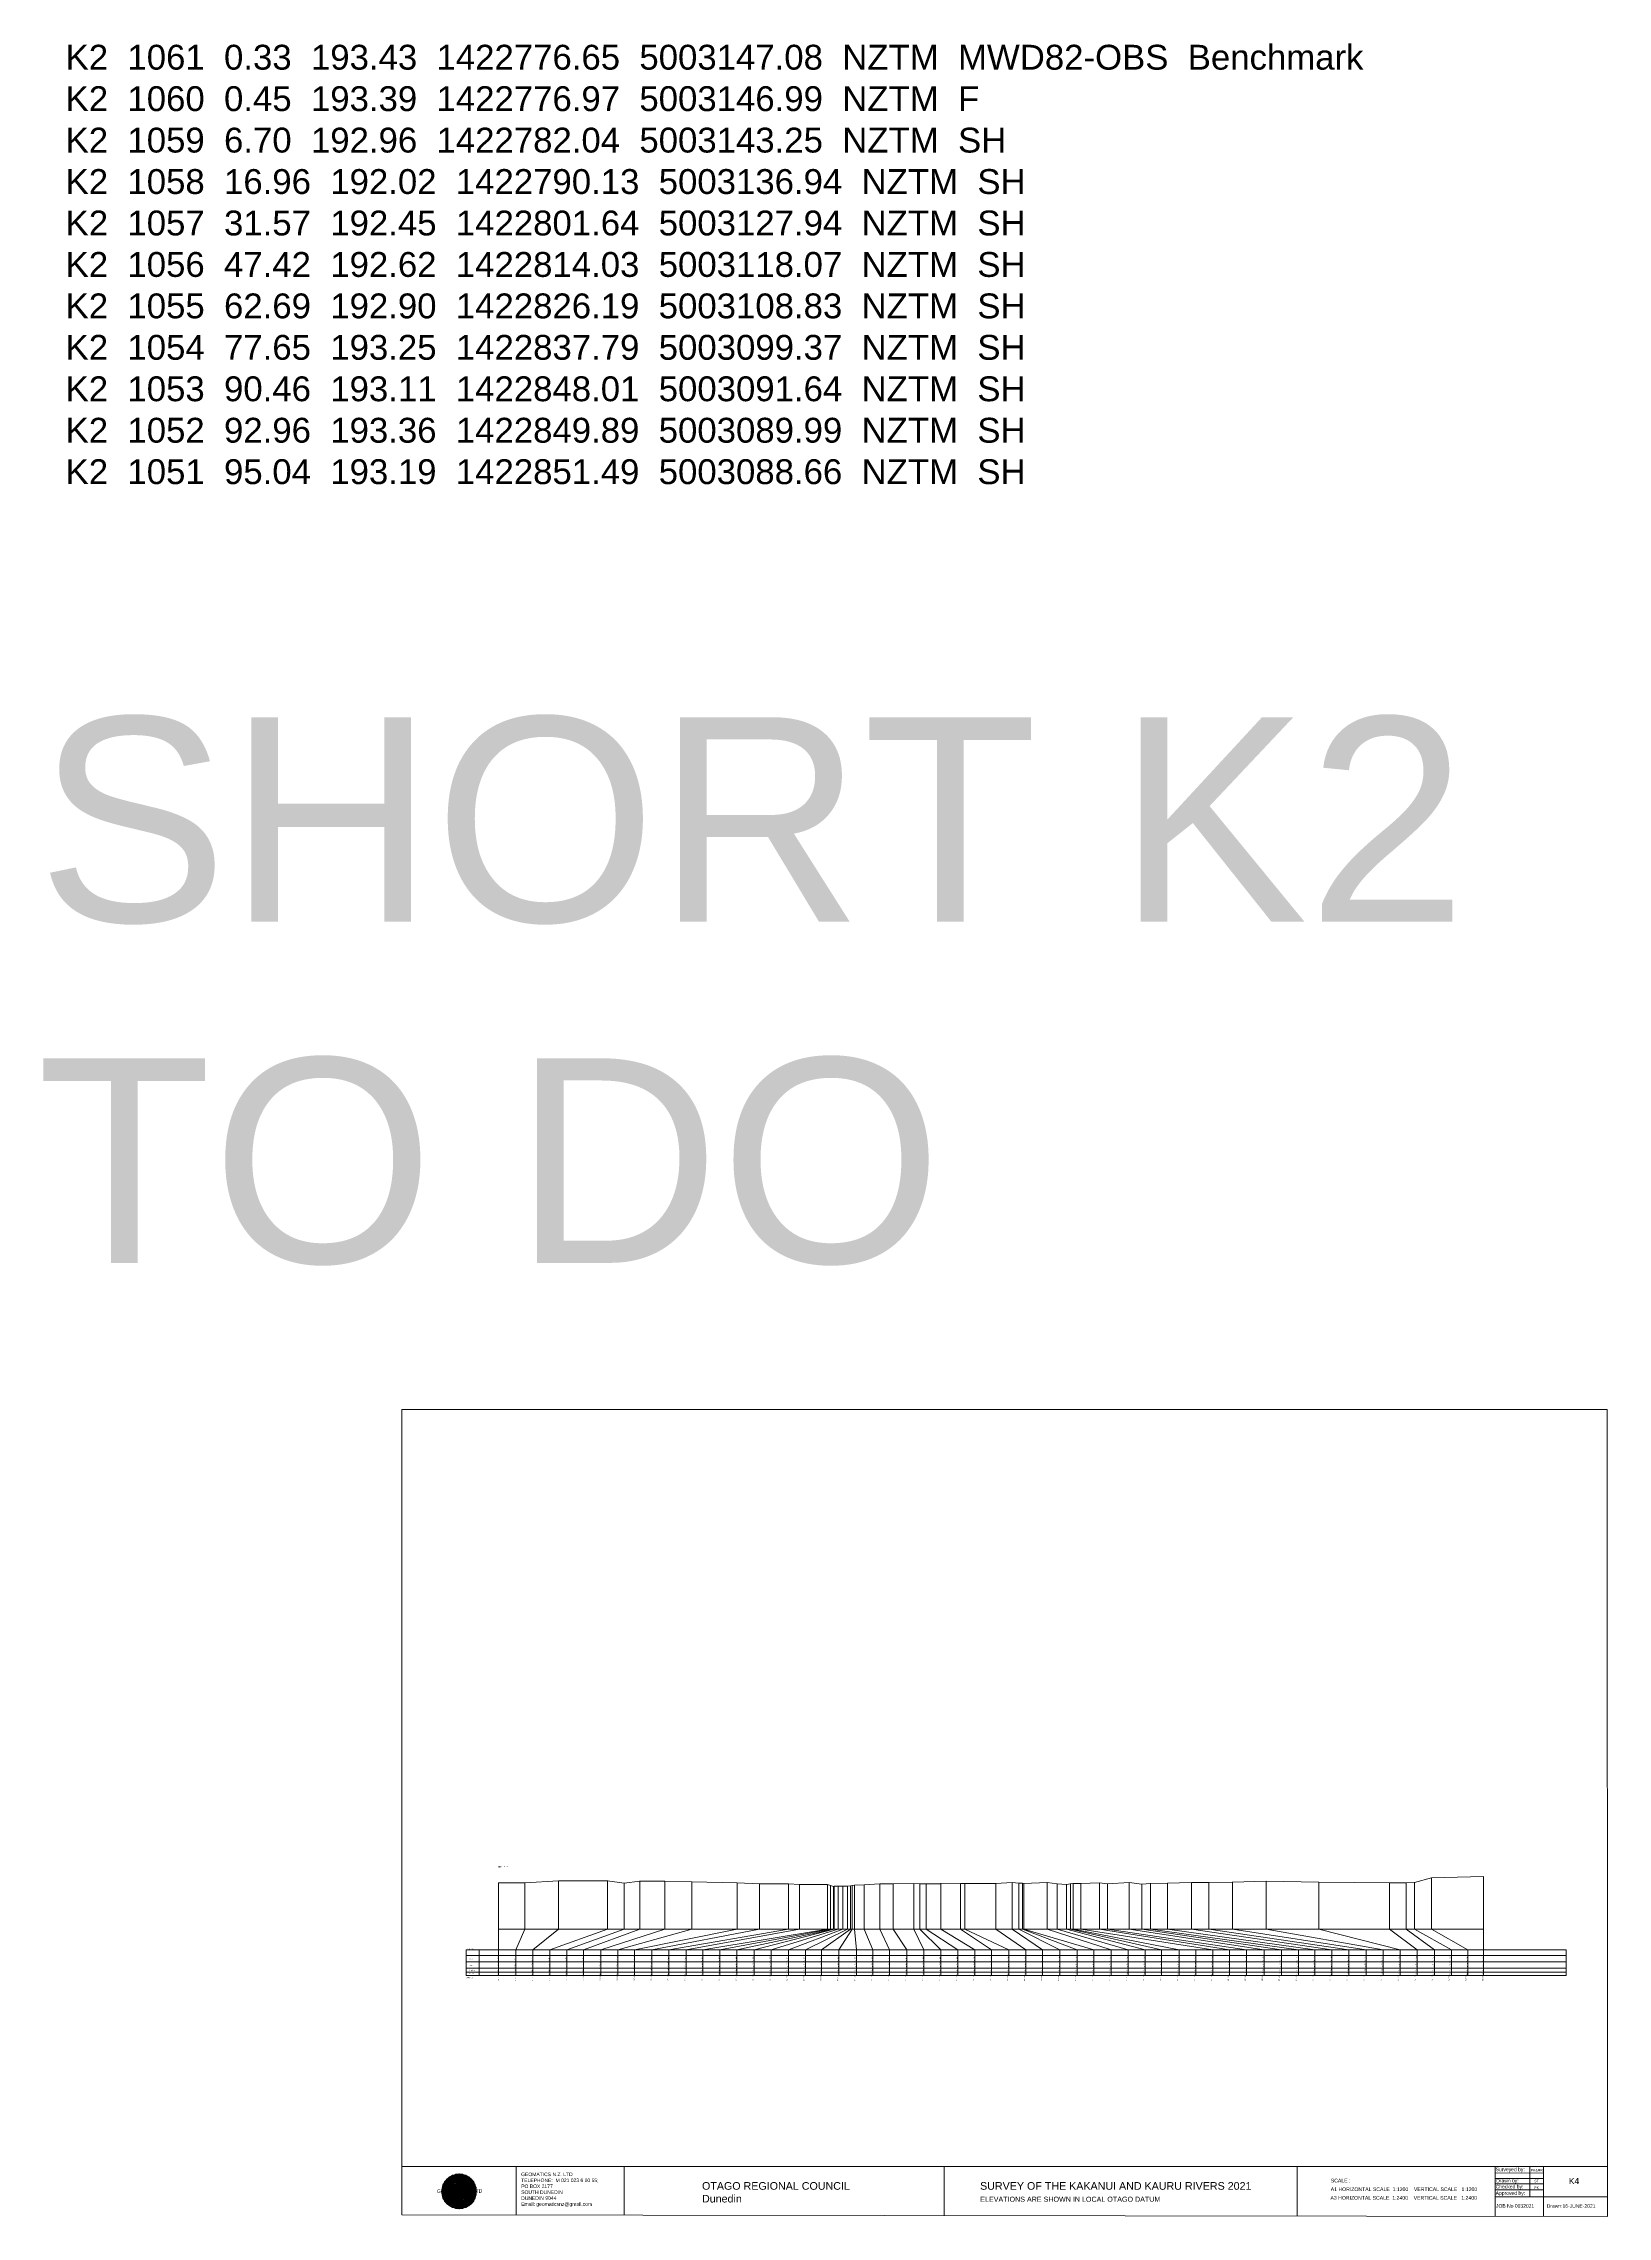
# Model space of a CAD drawing. Header units: millimetres. Extents: x -13804604 to 13046302109, y -19137686871 to 1424964600.
# Drawn here: x -11897002 to -10890901, y -26680 to 1371748 of the extents above; entities that cross this region are included whole.
import ezdxf

# ---------------------------------------------------------------- set-up
doc = ezdxf.new("R2010")
doc.units = ezdxf.units.MM
doc.header["$PDMODE"] = 35
doc.header["$PDSIZE"] = 20
doc.layers.get('0').update_dxf_attribs({"lineweight": 0})
doc.layers.add('CODE', color=50, linetype='Continuous', lineweight=0)
doc.layers.add('geo', color=7, linetype='Continuous', lineweight=0)
doc.styles.get("Standard").update_dxf_attribs({"font": 'arial.ttf'})

# ---------------------------------------------------------------- blocks, each defined once
blk = doc.blocks.new('Geomatics_Circle_SPT')
at = {"layer": 'geo', "color": 2, "linetype": 'Continuous', "lineweight": 0}
for p, q in [((0, 25.2), (-25.2, 0)), ((-24.7, 4.9), (-4.9, 24.7)), ((-24.7, -4.9), (4.9, 24.7)), ((4.9, -24.7), (-24.7, 4.9)), ((-24.7, 0), (0, -24.7)), ((-9.7, 23.3), (-23.3, 9.6)), ((9.7, 23.3), (-23.3, -9.7)), ((-23.3, 9.7), (9.7, -23.3)), ((-21, 14), (-14, 21)), ((-21, -14), (14, 21)), ((14, -21), (-21, 14)), ((0, 0), (-17.8, 17.8)), ((0, 0), (-17.8, -17.8)), ((-14, 21), (21, -14)), ((21, 14), (-14, -21)), ((23.3, -9.7), (-9.7, 23.3)), ((-9.7, -23.3), (23.3, 9.7)), ((-4.9, 24.7), (24.7, -4.9)), ((24.7, 4.9), (-4.9, -24.7)), ((25.2, 0), (0, 25.2)), ((0, 0), (17.8, 17.8)), ((0, 0), (17.8, -17.8)), ((0, -24.8), (25.2, 0)), ((4.9, 24.7), (24.7, 4.9)), ((23.3, 9.7), (9.7, 23.3)), ((14, 21), (21, 14)), ((17.8, 18.1), (17.8, 18.1)), ((-4.9, -24.7), (-24.7, -4.9)), ((-23.3, -9.7), (-9.7, -23.3)), ((-14, -21), (-21, -14)), ((-17.8, -17.8), (-17.8, -17.8)), ((24.7, -4.9), (4.9, -24.7)), ((4.9, -24.7), (4.9, -24.7)), ((9.7, -23.3), (23.3, -9.7)), ((21, -14), (14, -21)), ((18.1, -17.8), (18.1, -17.8))]:
    blk.add_line(p, q, dxfattribs=at)
at = {"layer": 'geo', "color": 1, "linetype": 'Continuous', "lineweight": 0}
for p, q in [((-25.2, 0), (9.7, 23.3)), ((-25.2, 0), (-9.6, 23.3)), ((-25.2, 0), (23.3, 9.7)), ((-25.2, 0), (-23.3, 9.7)), ((-23.3, -9.7), (-25.2, 0)), ((-9.6, -23.3), (-25.2, 0)), ((9.7, -23.3), (-25.2, 0)), ((-4.9, 24.8), (-24.7, -4.9)), ((4.9, 24.7), (-24.7, 4.9)), ((14, 21), (-24.7, -4.9)), ((-14, 21), (-24.7, 4.9)), ((21, 14), (-24.7, 4.9)), ((-21, 14), (-24.7, -4.9)), ((0, 0), (-24.7, 4.9)), ((-24.7, 4.9), (-21, -14)), ((-24.7, 4.9), (-4.9, -24.7)), ((-24.7, 4.9), (14, -21)), ((-24.7, 4.9), (-24.7, 4.9)), ((0, 0), (-24.7, -4.9)), ((-23.3, 9.7), (0, 25.2)), ((-23.3, -9.6), (0, 25.2)), ((-23.3, -9.6), (17.8, 17.8)), ((-23.3, 9.7), (-17.8, 17.9)), ((-23.3, -9.6), (-17.8, 17.9)), ((-23.3, 9.7), (17.8, 17.8)), ((-17.8, -17.8), (-23.3, 9.7)), ((0, -25.2), (-23.3, 9.7)), ((-23.3, 9.7), (17.8, -17.8)), ((-23.3, 9.7), (25.2, 0)), ((-23.3, 9.4), (-23.3, 9.4)), ((-23.3, -9.7), (25.2, 0)), ((4.9, 24.8), (-21, -14)), ((-4.9, 24.7), (-21, 14)), ((14, 21), (-21, 14)), ((-14, 21), (-21, -14)), ((0, 0), (-21, 14)), ((-21, 14), (-14, -21)), ((-21, 14), (4.9, -24.7)), ((-21, 14), (-21, 14)), ((24.7, 4.9), (-21, 14)), ((0, 0), (-21, -14)), ((-17.9, 17.6), (-17.9, 17.6)), ((-17.8, 17.8), (9.7, 23.3)), ((-17.8, 17.8), (-9.6, 23.3)), ((-17.8, -17.8), (9.7, 23.3)), ((-17.8, -17.8), (-9.7, 23.3)), ((-9.7, -23.3), (-17.8, 17.8)), ((-17.8, 17.8), (9.7, -23.3)), ((-17.8, 17.8), (23.3, -9.6)), ((-17.8, 17.8), (23.3, 9.7)), ((-17.8, -17.8), (23.3, 9.7)), ((4.9, 24.7), (-14, 21)), ((-4.9, 24.7), (-14, -20.9)), ((0, 0), (-14, 21)), ((-14, 21), (-4.9, -24.7)), ((-14, 21), (-14, 21)), ((24.7, -4.9), (-14, 21)), ((21, 14), (-14, 21)), ((-14, -21), (24.7, 4.9)), ((0, 0), (-14, -21)), ((-9.8, 23.1), (-9.8, 23.1)), ((-9.7, 23.3), (0, 25.2)), ((-9.7, 23.3), (0, -25.2)), ((-9.7, -23.3), (0, 25.2)), ((-9.6, 23.3), (17.8, -17.8)), ((-9.6, 23.3), (25.2, 0)), ((-9.6, 23.3), (17.8, 17.8)), ((-9.6, -23.3), (17.8, 17.9)), ((25.2, 0), (-9.6, -23.3)), ((0, 0), (-4.9, 24.7)), ((-4.9, 24.7), (-4.9, 24.7)), ((21, -14), (-4.9, 24.7)), ((24.8, 4.9), (-4.9, 24.7)), ((14, 21), (-4.9, 24.7)), ((-4.9, -24.7), (21, 14)), ((0, 0), (-4.9, -24.7)), ((-0.2, 25.1), (-0.2, 25.1)), ((0, 25.2), (9.7, -23.3)), ((0, 25.2), (23.3, -9.7)), ((0, 25.2), (23.3, 9.7)), ((0, 25.2), (9.7, 23.3)), ((0, 0), (4.9, 24.7)), ((0, -25.2), (9.7, 23.3)), ((0, 0), (14, 21)), ((0, 0), (21, 14)), ((23.3, 9.7), (0, -25.2)), ((0, 0), (24.8, 4.9)), ((0, 0), (4.9, -24.7)), ((0, 0), (14, -21)), ((0, 0), (21, -14)), ((0, 0), (24.8, -4.9)), ((21, 14), (4.9, 24.8)), ((14, -21), (4.9, 24.7)), ((24.7, -4.9), (4.9, 24.7)), ((4.9, 24.7), (4.9, 24.7)), ((4.9, -24.7), (14, 21)), ((4.9, -24.7), (24.7, 4.9)), ((9.4, 23.3), (9.4, 23.3)), ((9.7, 23.3), (17.8, -17.8)), ((9.7, 23.3), (25.2, 0)), ((9.7, 23.3), (17.8, 17.9)), ((17.8, 17.8), (9.7, -23.3)), ((25.2, 0), (9.7, -23.3)), ((21, -14), (14, 21)), ((24.7, 4.9), (14, 21)), ((14, 21), (14, 21)), ((14, -21), (21, 14)), ((17.6, 17.9), (17.6, 17.9)), ((17.8, 17.8), (23.3, -9.7)), ((17.8, 17.8), (23.3, 9.7)), ((23.3, 9.7), (17.8, -17.8)), ((24.7, -4.9), (21, 14)), ((21, 14), (21, 14)), ((21, -14), (24.7, 4.9)), ((23.1, 9.8), (23.1, 9.8)), ((23.3, 9.7), (25.2, 0)), ((25.2, 0), (23.3, -9.6)), ((24.7, 4.9), (24.7, 4.9)), ((25.1, 0.2), (25.1, 0.2)), ((-25.2, 0), (23.3, -9.7)), ((-25.1, -0.2), (-25.1, -0.2)), ((-24.7, -4.9), (-24.7, -4.9)), ((-24.7, -4.9), (-14, -21)), ((-24.7, -4.9), (4.9, -24.7)), ((-24.7, -4.9), (21, -14)), ((-17.8, -17.8), (-23.3, -9.7)), ((0, -25.2), (-23.3, -9.6)), ((17.8, -17.8), (-23.3, -9.6)), ((-23.1, -9.8), (-23.1, -9.8)), ((-21, -14), (24.7, -4.9)), ((-21, -14), (-21, -14)), ((-21, -14), (-4.9, -24.7)), ((-21, -14), (14, -21)), ((23.3, -9.7), (-17.8, -17.8)), ((-9.6, -23.3), (-17.8, -17.8)), ((9.7, -23.3), (-17.8, -17.8)), ((-17.6, -17.9), (-17.6, -17.9)), ((-14, -21), (21, -14)), ((-14, -21), (-14, -21)), ((-14, -21), (4.9, -24.7)), ((17.8, -17.8), (-9.7, -23.3)), ((0, -25.2), (-9.7, -23.3)), ((-9.4, -23.3), (-9.4, -23.3)), ((-4.9, -24.7), (24.7, -4.9)), ((-4.9, -24.7), (14, -21)), ((-4.9, -24.7), (-4.9, -24.7)), ((23.3, -9.6), (0, -25.2)), ((9.7, -23.3), (0, -25.2)), ((0.2, -25.1), (0.2, -25.1)), ((4.9, -24.7), (21, -14)), ((4.9, -24.7), (4.9, -24.7)), ((17.8, -17.8), (9.7, -23.3)), ((9.8, -23.1), (9.8, -23.1)), ((14, -21), (24.7, -4.9)), ((14, -21), (14, -21)), ((23.3, -9.6), (17.8, -17.8)), ((17.9, -17.6), (17.9, -17.6)), ((21, -14), (21, -14)), ((23.3, -9.4), (23.3, -9.4)), ((24.7, -4.9), (24.7, -4.9))]:
    blk.add_line(p, q, dxfattribs=at)
at = {"layer": 'geo', "color": 114, "linetype": 'Continuous', "lineweight": 0}
for p, q in [((17.9, 17.8), (-25.2, 0)), ((-24.7, 4.9), (14, 21)), ((-24.7, -4.9), (21, 14)), ((-14, -21), (-24.7, 4.9)), ((9.7, 23.3), (-23.3, 9.7)), ((0, 0), (-23.3, 9.7)), ((-23.3, 9.7), (-9.7, -23.3)), ((0, 0), (-23.3, -9.7)), ((-4.9, -24.7), (-21, 14)), ((-20.9, 14), (4.9, 24.7)), ((24.8, 4.9), (-20.9, -14)), ((0, 25.2), (-17.8, 17.8)), ((-17.8, 17.8), (0, -25.2)), ((-14, 21), (-4.9, 24.7)), ((4.9, -24.7), (-14, 21)), ((0, 0), (-9.7, 23.3)), ((0, 0), (-9.7, -23.3)), ((-4.9, 24.7), (14, -21)), ((17.8, -17.8), (0, 25.2)), ((0, 0), (9.7, 23.3)), ((0, 0), (23.3, 9.7)), ((0, 0), (9.7, -23.3)), ((0, 0), (23.3, -9.7)), ((4.9, 24.7), (21, -14)), ((23.3, -9.7), (9.7, 23.3)), ((14, 21), (24.7, -4.9)), ((25.2, 0), (17.8, 17.8)), ((21, 14), (24.7, 4.9)), ((-25.2, 0), (-17.8, -17.8)), ((-21, -14), (-24.7, -4.9)), ((-17.8, -17.8), (25.2, 0)), ((24.8, -4.9), (-14, -21)), ((-9.6, -23.3), (23.3, -9.7)), ((21, -14), (-4.9, -24.8)), ((0, -25.2), (17.9, -17.8)), ((14, -21), (4.9, -24.8))]:
    blk.add_line(p, q, dxfattribs=at)
at = {"layer": 'geo', "color": 250, "linetype": 'Continuous', "lineweight": 0}
for p, q in [((0, 0), (-25.2, 0)), ((24.7, 4.9), (-24.7, 4.9)), ((-24.7, 4.9), (-24.7, -4.9)), ((-23.3, 9.7), (23.3, 9.7)), ((-23.3, 9.7), (-23.3, 9.7)), ((-23.3, -9.7), (-23.3, 9.7)), ((21, 14), (-21, 14)), ((-21, 14), (-21, -14)), ((-17.8, 17.8), (17.8, 17.8)), ((-17.8, -17.8), (-17.8, 17.8)), ((-14, 21), (-14, 21)), ((14, 21), (-14, 21)), ((-14, 20.9), (-14, -21)), ((-9.7, 23.3), (9.7, 23.3)), ((-9.7, -23.3), (-9.7, 23.3)), ((-4.9, 24.7), (4.9, 24.7)), ((-4.9, 24.7), (-4.9, -24.7)), ((0, 0), (0, 25.2)), ((0, 0), (0, -25.2)), ((0, 0), (25.2, 0)), ((4.9, 24.7), (4.9, -24.7)), ((9.7, -23.3), (9.7, 23.3)), ((14, 21), (14, -21)), ((17.8, -17.8), (17.8, 17.8)), ((21, 14), (21, 14)), ((21, -14), (21, 14)), ((23.3, 9.7), (23.3, -9.7)), ((24.7, 4.9), (24.7, 4.9)), ((24.7, -4.9), (24.7, 4.9)), ((-24.7, -4.9), (24.7, -4.9)), ((23.3, -9.7), (-23.3, -9.7)), ((-21, -14), (21, -14)), ((17.8, -17.8), (-17.8, -17.8)), ((-14, -21), (14, -21)), ((9.7, -23.3), (-9.7, -23.3)), ((-4.9, -24.7), (4.9, -24.7))]:
    blk.add_line(p, q, dxfattribs=at)
blk = doc.blocks.new('GeomaticsNZ TITLE BLOCK')
at = {"color": 7, "linetype": 'Continuous', "lineweight": 0}
for p, q in [((0, 94.9), (0, 1579.2)), ((0, 1579.2), (2363.4, 1579.2)), ((2363.4, 1579.2), (2364, 94.9)), ((2364, 94.9), (0, 94.9)), ((0, 94.9), (0, 0)), ((15.9, 94.9), (2364, 94.9)), ((224.3, 95.2), (224.3, -0.3)), ((2364, 94.9), (382.6, 94.9)), ((435.8, 95.2), (435.8, -0.7)), ((1063.4, 94.9), (1063.4, -2.4)), ((1755.4, 94.9), (1755.4, -2.6)), ((2143.9, 94.9), (2143.7, -3)), ((2211.5, 94.9), (2211.5, 36.1)), ((2238.6, 94.8), (2238.6, -3.2)), ((2364, -3.5), (2364, 94.9)), ((2143.6, 60.4), (2238.6, 60.4)), ((2143.8, 48.6), (2238.6, 48.6)), ((2143.9, 81.9), (2238.6, 81.7)), ((2143.9, 71), (2238.6, 71)), ((0, 0), (2364, -3.5)), ((2143.8, 35.4), (2364, 35.3))]:
    blk.add_line(p, q, dxfattribs=at)
at = {"color": 7, "linetype": 'Continuous', "lineweight": 0, "xscale": 1.36, "yscale": 1.36, "zscale": 1.36}
blk.add_blockref('Geomatics_Circle_SPT', (112.4, 45.7), dxfattribs=at)
at = {"color": 7, "linetype": 'Continuous', "lineweight": 0}
for s, p in [('PK&RR', (2213.2, 84.8)), ('ST', (2220.3, 63.6)), ('PK', (2220.4, 50.6))]:
    blk.add_text(s, height=5, dxfattribs=at).set_placement(p)
at = {"color": 7, "linetype": 'Continuous', "lineweight": 0, "attachment_point": 1}
for s, width, heights, insert, char_height in [('{\\C256;Surveyed by:}', 3535.727, [0], (2144.7, 92.4), 7), ('{\\C256;Geomatics N.Z. LTD                   }', 125.079, [15.8], (68.8, 49.9), 7), ('{\\C256;GEOMATICS N.Z. LTD                   \\PTELEPHONE:  M 021 023 6 00 55;\\PPO BOX 2177\\PSOUTH DUNEDIN\\PDUNEDIN 9044\\PEmail: geomaticsnz@gmail.com}', 3535.727, [94.7], (234, 82.7), 7), ('{\\C256;OTAGO REGIONAL COUNCIL\\PDunedin}', 3535.727, [0], (588.6, 64), 15), ('{\\C256;SURVEY OF THE KAKANUI AND KAURU RIVERS 2021}', 3535.727, [0], (1133.8, 64), 15), ('{\\C256;Approved by:}', 3535.727, [0], (2144.7, 45.9), 7), ('{\\C256;Checked by:}', 3535.727, [0], (2144.7, 58.6), 7), ('{\\C256;Drawn by:}', 3535.727, [0], (2145.8, 70.4), 7), ('{\\C256;ELEVATIONS ARE SHOWN IN LOCAL OTAGO DATUM}', 3535.727, [0], (1134.1, 35.4), 10), ('{\\C256;JOB No 0032021}', 3535.727, [0], (2145.3, 20.8), 7), ('{\\C256;Drawn:16-JUNE-2021}', 3535.727, [0], (2244.7, 20.7), 7)]:
    blk.add_mtext_dynamic_manual_height_columns(s, width=width, gutter_width=159, heights=heights, dxfattribs=dict(at, insert=insert, char_height=char_height))

msp = doc.modelspace()

# ---------------------------------------------------------------- linework, layer by layer
at = {"color": 1, "linetype": 'Continuous', "lineweight": 0}
msp.add_line((-11604343.481, 198282.173), (-11603051.515, 198282.173), dxfattribs=at)
at = {"color": 7, "lineweight": 0}
for p, q in [((-11604343.481, 188125), (-11604343.481, 128457.071)), ((-11587318.087, 188026), (-11587318.087, 158250.693)), ((-11565655.829, 189337), (-11565655.829, 158250.693)), ((-11534160.184, 189459), (-11534160.184, 158250.693)), ((-11523530.572, 187889), (-11523530.572, 158250.693)), ((-11513487.569, 189170), (-11513487.569, 158250.693)), ((-11497271.306, 189121), (-11497271.306, 158250.693)), ((-11479987.166, 188721), (-11479987.166, 158250.693)), ((-11450833.962, 188023), (-11450833.962, 158250.693)), ((-11436484.139, 187454), (-11436484.139, 158250.693)), ((-11417719.193, 187455), (-11417719.193, 158250.693)), ((-11410574.645, 186895), (-11410574.645, 158250.693)), ((-11392670.463, 186906), (-11392670.463, 158250.693)), ((-11390741.218, 186326), (-11390741.218, 158250.693)), ((-11388785.697, 185766), (-11388785.697, 158250.693)), ((-11388272.59, 185956), (-11388272.59, 158250.693)), ((-11385759.857, 186027), (-11385759.857, 158250.693)), ((-11382789.596, 186027), (-11382789.596, 158250.693)), ((-11379773.109, 185997), (-11379773.109, 158250.693)), ((-11377851.705, 186117), (-11377851.705, 158250.693)), ((-11376846.927, 186347), (-11376846.927, 158250.693)), ((-11375231.612, 186517), (-11375231.612, 158250.693)), ((-11369127.019, 186717), (-11369127.019, 158250.693)), ((-11359041.048, 187418), (-11359041.048, 158250.693)), ((-11350461.982, 187528), (-11350461.982, 158250.693)), ((-11337167.119, 187699), (-11337167.119, 158250.693)), ((-11333270.989, 187389), (-11333270.989, 158250.693)), ((-11329203.523, 187520), (-11329203.523, 158250.693)), ((-11319836.384, 187750), (-11319836.384, 158250.693)), ((-11307087.475, 187671), (-11307087.475, 158250.693)), ((-11304370.685, 187671), (-11304370.685, 158250.693)), ((-11284458.533, 187532), (-11284458.533, 158250.693)), ((-11273924.076, 188303), (-11273924.076, 158250.693)), ((-11269490.659, 187873), (-11269490.659, 158250.693)), ((-11267221.938, 187813), (-11267221.938, 158250.693)), ((-11266356.97, 187663), (-11266356.97, 158250.693)), ((-11251466.993, 188194), (-11251466.993, 158250.693)), ((-11244969.645, 187364), (-11244969.645, 158250.693)), ((-11238941.739, 186984), (-11238941.739, 158250.693)), ((-11236438.648, 187365), (-11236438.648, 158250.693)), ((-11234665.634, 187745), (-11234665.634, 158250.693)), ((-11229639.05, 187575), (-11229639.05, 158250.693)), ((-11217619.69, 187966), (-11217619.69, 158250.693)), ((-11212648.421, 187386), (-11212648.421, 158250.693)), ((-11198535.972, 188267), (-11198535.972, 158250.693)), ((-11190487.812, 187177), (-11190487.812, 158250.693)), ((-11184981.399, 187637), (-11184981.399, 158250.693)), ((-11174027.82, 187748), (-11174027.82, 158250.693)), ((-11158473.107, 188219), (-11158473.107, 158250.693)), ((-11147421.545, 188279), (-11147421.545, 158250.693)), ((-11132244.477, 188460), (-11132244.477, 158250.693)), ((-11110461.591, 189161), (-11110461.591, 158250.693)), ((-11076700.405, 188533), (-11076700.405, 158250.693)), ((-11031233.894, 188086), (-11031233.894, 158250.693)), ((-11020321.064, 187996), (-11020321.064, 158250.693)), ((-11015158.489, 188327), (-11015158.489, 158250.693)), ((-11004024.369, 191287), (-11004024.369, 158250.693)), ((-10970599.032, 192049), (-10970599.032, 128457.071)), ((-11604343.481, 158250.693), (-10970599.032, 158250.693)), ((-11625155.401, 145000), (-11625155.401, 128457.071)), ((-11625155.401, 145000), (-10917481.925, 145000)), ((-11625155.401, 141298.035), (-10917481.925, 141298.035)), ((-11616718.766, 145000), (-11616718.766, 128457.071)), ((-10917481.925, 128457.071), (-10917481.925, 145000)), ((-11625155.401, 137232.638), (-10917481.925, 137232.638)), ((-11625155.401, 133169.459), (-10917481.925, 133169.459)), ((-11625155.401, 130596.644), (-10917481.925, 130596.644)), ((-11625155.401, 128457.071), (-10917481.925, 128457.071))]:
    msp.add_line(p, q, dxfattribs=at)
for p, q in [((-11587318.087, 158250.693), (-11593218.068, 145000)), ((-11565655.829, 158250.693), (-11582231.176, 145000)), ((-11534160.184, 158250.693), (-11571213.031, 145000)), ((-11523530.572, 158250.693), (-11560306.774, 145000)), ((-11513487.569, 158250.693), (-11549574.267, 145000)), ((-11497271.306, 158250.693), (-11538475.022, 145000)), ((-11479987.166, 158250.693), (-11527625.835, 145000)), ((-11450833.962, 158250.693), (-11516721.152, 145000)), ((-11436484.139, 158250.693), (-11505668.428, 145000)), ((-11417719.193, 158250.693), (-11494624.359, 145000)), ((-11410574.645, 158250.693), (-11483671.902, 145000)), ((-11392670.463, 158250.693), (-11472842.311, 145000)), ((-11390741.218, 158250.693), (-11462006.462, 145000)), ((-11388785.697, 158250.693), (-11450978.412, 145000)), ((-11388272.59, 158250.693), (-11439858.892, 145000)), ((-11385759.857, 158250.693), (-11428957.998, 145000)), ((-11382789.596, 158250.693), (-11417805.688, 145000)), ((-11379773.109, 158250.693), (-11406798.235, 145000)), ((-11377851.705, 158250.693), (-11396504.447, 145000)), ((-11376846.927, 158250.693), (-11385446.181, 145000))]:
    msp.add_line(p, q)
at = {"lineweight": 0}
for p, q in [((-11375231.612, 158250.693), (-11374060.691, 145000)), ((-11369127.019, 158250.693), (-11363490.24, 145000)), ((-11359041.048, 158250.693), (-11352703.952, 145000)), ((-11350461.982, 158250.693), (-11341656.056, 145000)), ((-11337167.119, 158250.693), (-11330754.198, 145000)), ((-11333270.989, 158250.693), (-11319699.186, 145000)), ((-11329203.523, 158250.693), (-11308858.545, 145000)), ((-11319836.384, 158250.693), (-11297996.879, 145000)), ((-11307087.475, 158250.693), (-11287070.883, 145000)), ((-11304370.685, 158250.693), (-11275950.684, 145000)), ((-11284458.533, 158250.693), (-11265024.617, 145000)), ((-11273924.076, 158250.693), (-11254284.135, 145000)), ((-11269490.659, 158250.693), (-11243265.454, 145000)), ((-11267221.938, 158250.693), (-11231988.848, 145000)), ((-11266356.97, 158250.693), (-11221367.442, 145000)), ((-11251466.993, 158250.693), (-11210230.078, 145000)), ((-11244969.645, 158250.693), (-11199291.639, 145000)), ((-11238941.739, 158250.693), (-11188402.903, 145000)), ((-11236438.648, 158250.693), (-11177811.606, 145000)), ((-11234665.634, 158250.693), (-11166516.477, 145000)), ((-11144849.463, 145000), (-11229639.05, 158250.693)), ((-11134026.952, 145000), (-11217619.69, 158250.693)), ((-11123095.629, 145000), (-11212648.421, 158250.693)), ((-11111699.303, 145000), (-11198535.972, 158250.693)), ((-11100580.892, 145000), (-11190487.812, 158250.693)), ((-11184981.399, 158250.693), (-11089784.771, 145000)), ((-11079116.521, 145000), (-11174027.82, 158250.693)), ((-11068214.591, 145000), (-11158473.107, 158250.693)), ((-11057344.235, 145000), (-11147421.545, 158250.693)), ((-11132244.477, 158250.693), (-11046241.522, 145000)), ((-11035318.458, 145000), (-11110461.591, 158250.693)), ((-11024192.18, 145000), (-11076700.405, 158250.693)), ((-11013370.742, 145000), (-11031233.894, 158250.693)), ((-11002244.499, 145000), (-11020321.064, 158250.693)), ((-10991321.436, 145000), (-11015158.489, 158250.693)), ((-11004024.369, 158250.693), (-10980712.76, 145000)), ((-11593218.068, 128457.071), (-11593218.068, 145000)), ((-11582231.176, 128457.071), (-11582231.176, 145000)), ((-11571213.031, 128457.071), (-11571213.031, 145000)), ((-11560306.774, 128457.071), (-11560306.774, 145000)), ((-11549574.267, 128457.071), (-11549574.267, 145000)), ((-11538475.022, 128457.071), (-11538475.022, 145000)), ((-11527625.835, 128457.071), (-11527625.835, 145000)), ((-11516721.152, 128457.071), (-11516721.152, 145000)), ((-11505668.428, 128457.071), (-11505668.428, 145000)), ((-11494624.359, 128457.071), (-11494624.359, 145000)), ((-11483671.902, 128457.071), (-11483671.902, 145000)), ((-11472842.311, 128457.071), (-11472842.311, 145000)), ((-11462006.462, 128457.071), (-11462006.462, 145000)), ((-11450978.412, 128457.071), (-11450978.412, 145000)), ((-11439858.892, 128457.071), (-11439858.892, 145000)), ((-11428957.998, 128457.071), (-11428957.998, 145000)), ((-11417805.688, 128457.071), (-11417805.688, 145000)), ((-11406798.235, 128457.071), (-11406798.235, 145000)), ((-11396504.447, 128457.071), (-11396504.447, 145000)), ((-11385446.181, 128457.071), (-11385446.181, 145000)), ((-11374060.691, 128457.071), (-11374060.691, 145000)), ((-11363490.24, 128457.071), (-11363490.24, 145000)), ((-11352703.952, 128457.071), (-11352703.952, 145000)), ((-11341656.056, 128457.071), (-11341656.056, 145000)), ((-11330754.198, 128457.071), (-11330754.198, 145000)), ((-11319699.186, 128457.071), (-11319699.186, 145000)), ((-11308858.545, 128457.071), (-11308858.545, 145000)), ((-11297996.879, 128457.071), (-11297996.879, 145000)), ((-11287070.883, 128457.071), (-11287070.883, 145000)), ((-11275950.684, 128457.071), (-11275950.684, 145000)), ((-11265024.617, 128457.071), (-11265024.617, 145000)), ((-11254284.135, 128457.071), (-11254284.135, 145000)), ((-11243265.454, 128457.071), (-11243265.454, 145000)), ((-11231988.848, 128457.071), (-11231988.848, 145000)), ((-11221367.442, 128457.071), (-11221367.442, 145000)), ((-11210230.078, 128457.071), (-11210230.078, 145000)), ((-11199291.639, 128457.071), (-11199291.639, 145000)), ((-11188402.903, 128457.071), (-11188402.903, 145000)), ((-11177811.606, 128457.071), (-11177811.606, 145000)), ((-11166516.477, 128457.071), (-11166516.477, 145000)), ((-11155738.807, 128457.071), (-11155738.807, 145000)), ((-11144849.463, 128457.071), (-11144849.463, 145000)), ((-11134026.952, 128457.071), (-11134026.952, 145000)), ((-11123095.629, 128457.071), (-11123095.629, 145000)), ((-11111699.303, 128457.071), (-11111699.303, 145000)), ((-11100580.892, 128457.071), (-11100580.892, 145000)), ((-11089784.771, 128457.071), (-11089784.771, 145000)), ((-11079116.521, 128457.071), (-11079116.521, 145000)), ((-11068214.591, 128457.071), (-11068214.591, 145000)), ((-11057344.235, 128457.071), (-11057344.235, 145000)), ((-11046241.522, 128457.071), (-11046241.522, 145000)), ((-11035318.458, 128457.071), (-11035318.458, 145000)), ((-11024192.18, 128457.071), (-11024192.18, 145000)), ((-11013370.742, 128457.071), (-11013370.742, 145000)), ((-11002244.499, 128457.071), (-11002244.499, 145000)), ((-10991321.436, 128457.071), (-10991321.436, 145000)), ((-10980712.76, 128457.071), (-10980712.76, 145000))]:
    msp.add_line(p, q, dxfattribs=at)
at = {"color": 1, "lineweight": 0}
for points in [[(-11604343.481, 188125), (-11587318.087, 188026), (-11565655.829, 189337), (-11534160.184, 189459), (-11523530.572, 187889), (-11513487.569, 189170), (-11497271.306, 189121), (-11479987.166, 188721), (-11450833.962, 188023), (-11436484.139, 187454), (-11417719.193, 187455), (-11410574.645, 186895), (-11392670.463, 186906), (-11390741.218, 186326), (-11388785.697, 185766), (-11388272.59, 185956), (-11385759.857, 186027), (-11382789.596, 186027), (-11379773.109, 185997), (-11377851.705, 186117), (-11376846.927, 186347), (-11375231.612, 186517), (-11369127.019, 186717), (-11359041.048, 187418), (-11350461.982, 187528), (-11337167.119, 187699), (-11333270.989, 187389), (-11329203.523, 187520), (-11319836.384, 187520), (-11307087.475, 187671), (-11304370.685, 187671), (-11284458.533, 187532), (-11273924.076, 188303), (-11269490.659, 187873), (-11267221.938, 187813), (-11266356.97, 187663), (-11251466.993, 188194), (-11244969.645, 187364), (-11238941.739, 186984), (-11236438.648, 187365), (-11234665.634, 187745), (-11229639.05, 187575), (-11217619.69, 187966), (-11212648.421, 187386), (-11198535.972, 188267), (-11190487.812, 187177), (-11184981.399, 187637), (-11174027.82, 187748), (-11158473.107, 188219)], [(-11158473.107, 188219), (-11147421.545, 188279), (-11132244.477, 188460), (-11110461.591, 189161), (-11076700.405, 188533), (-11031233.894, 188086), (-11020321.064, 187996), (-11015158.489, 188327), (-11004024.369, 191287), (-10970599.032, 192049)]]:
    msp.add_lwpolyline(points, dxfattribs=at)
at = {"lineweight": 0}
for p in [(-11604343.481, 188125), (-11587318.087, 188026), (-11565655.829, 189337), (-11534160.184, 189459), (-11523530.572, 187889), (-11513487.569, 189170), (-11497271.306, 189121), (-11479987.166, 188721), (-11450833.962, 188023), (-11436484.139, 187454), (-11417719.193, 187455), (-11410574.645, 186895), (-11392670.463, 186906), (-11390741.218, 186326), (-11388785.697, 185766), (-11388272.59, 185956), (-11385759.857, 186027), (-11382789.596, 186027), (-11379773.109, 185997), (-11377851.705, 186117), (-11376846.927, 186347), (-11375231.612, 186517), (-11369127.019, 186717), (-11359041.048, 187418), (-11350461.982, 187528), (-11337167.119, 187699), (-11333270.989, 187389), (-11329203.523, 187520), (-11319836.384, 187750), (-11307087.475, 187621), (-11304370.685, 187671), (-11284458.533, 187532), (-11273924.076, 188303), (-11269490.659, 187873), (-11267221.938, 187813), (-11266356.97, 187663), (-11251466.993, 188194), (-11244969.645, 187364), (-11238941.739, 186984), (-11236438.648, 187365), (-11234665.634, 187745), (-11229639.05, 187575), (-11217619.69, 187966), (-11212648.421, 187386), (-11198535.972, 188267), (-11190487.812, 187177), (-11184981.399, 187637), (-11174027.82, 187748), (-11158473.107, 188219), (-11147421.545, 188279), (-11132244.477, 188460), (-11110461.591, 189161), (-11076700.405, 188533), (-11031233.894, 188086), (-11020321.064, 187996), (-11015158.489, 188327), (-11004024.369, 191287), (-10970599.032, 192049), (-11625155.401, 144999.998)]:
    msp.add_point(p, dxfattribs=at)

# ---------------------------------------------------------------- block references
at = {"color": 7, "lineweight": 0, "xscale": 328.0893611588879, "yscale": 328.0893611588879, "zscale": 328.0893611588879}
msp.add_blockref('GeomaticsNZ TITLE BLOCK', (-11666500.118, -25517.453), dxfattribs=at)

# ---------------------------------------------------------------- texts
at = {"linetype": 'Continuous', "lineweight": 0}
msp.add_text('Ground Level', height=500, dxfattribs=at).set_placement((-11602448.34, 198259.969))
at = {"color": 7, "lineweight": 0}
for s, height, p in [('DATUM 145.00', 500, (-11625155.387, 145176.555)), ('Section K4', 601.4869, (-11625155.401, 126712.01)), ('Ground Level', 500, (-11623300.068, 131604.406)), ('Easting', 500, (-11623321.813, 134732.597)), ('Northing', 500, (-11623319.351, 138778.38)), ('Chainage', 500, (-11623297.196, 129294.066)), ('A3 HORIZONTAL SCALE  1:2400    VERTICAL SCALE   1:2400 ', 2361.21869, (-11069121.044, -15842.361)), ('A1 HORIZONTAL SCALE  1:1200    VERTICAL SCALE   1:1200 ', 2361.21869, (-11068943.825, -10285.524)), ('SCALE :  ', 2361.2187, (-11068919.67, -4728.688)), ('K4', 3935.3645, (-10915807.486, -5762.706))]:
    msp.add_text(s, height=height, dxfattribs=at).set_placement(p)
for s, p in [('0.08    188.13  1422981.94  5003529.54', (-11604349.835, 128428.081)), ('17.10   188.03  1422996.67  5003520.95', (-11593414.441, 128381.014)), ('38.76   189.34  1423016.26  5003511.62', (-11582479.047, 128427.74)), ('70.26   189.46  1423044.60  5003497.86', (-11571543.653, 128423.988)), ('80.89   187.89  1423054.38  5003493.65', (-11560608.259, 128428.763)), ('90.93   189.17  1423061.65  5003485.88', (-11549672.865, 128428.081)), ('107.15  189.12  1423075.58  5003477.56', (-11538737.471, 128381.014)), ('124.43  188.72  1423090.78  5003469.33', (-11527802.077, 128381.014)), ('153.59  188.02  1423119.94  5003462.23', (-11516866.683, 128381.014)), ('167.94  187.45  1423132.74  5003455.74', (-11505931.29, 128381.014)), ('186.70  187.46  1423147.45  5003443.25', (-11494995.896, 128381.014)), ('193.85  186.90  1423156.70  5003445.77', (-11484060.502, 128381.014)), ('211.75  186.91  1423169.63  5003431.61', (-11473125.108, 128436.608)), ('213.68  186.33  1423171.55  5003431.12', (-11462189.714, 128436.608)), ('215.63  185.77  1423181.90  5003448.94', (-11451254.32, 128436.608)), ('216.15  185.96  1423173.89  5003430.27', (-11440318.926, 128436.608)), ('218.66  186.03  1423176.15  5003429.17', (-11429383.532, 128436.608)), ('221.63  186.03  1423178.63  5003427.50', (-11418448.138, 128436.608)), ('224.65  186.00  1423181.25  5003426.00', (-11407512.744, 128436.608)), ('226.57  186.12  1423183.01  5003425.22', (-11396577.35, 128436.608)), ('227.57  186.35  1423183.95  5003424.85', (-11385641.956, 128436.608)), ('229.19  186.52  1423185.23  5003423.81', (-11374706.562, 128436.608)), ('235.29  186.72  1423190.54  5003420.79', (-11363771.168, 128436.608)), ('245.38  187.42  1423199.37  5003415.91', (-11352835.774, 128436.608)), ('253.96  187.53  1423206.97  5003411.93', (-11341900.38, 128436.608)), ('267.25  187.70  1423218.95  5003406.15', (-11330964.986, 128436.608)), ('271.15  187.39  1423222.16  5003403.88', (-11320029.592, 128436.608)), ('275.22  187.52  1423226.08  5003402.60', (-11309094.198, 128436.608)), ('284.58  187.75  1423235.12  5003399.69', (-11298158.805, 128436.608)), ('297.33  187.62  1423245.38  5003391.78', (-11287223.411, 128436.608)), ('300.05  187.67  1423247.53  5003390.03', (-11276288.017, 128427.74)), ('319.96  187.53  1423265.65  5003381.71', (-11265352.623, 128427.74)), ('330.50  188.30  1423274.73  5003376.34', (-11254417.229, 128427.74)), ('334.93  187.87  1423278.53  5003374.04', (-11243481.835, 128427.74)), ('337.20  187.81  1423281.53  5003374.89', (-11232546.441, 128427.74)), ('338.06  187.66  1423281.04  5003372.08', (-11221611.047, 128427.74)), ('352.95  188.19  1423295.02  5003366.68', (-11210675.653, 128427.74)), ('359.45  187.36  1423300.96  5003364.02', (-11199740.259, 128427.74)), ('365.48  186.98  1423305.73  5003360.13', (-11188804.865, 128427.74)), ('367.98  187.37  1423307.88  5003358.84', (-11177869.471, 128427.74)), ('369.75  187.75  1423309.75  5003358.59', (-11166934.077, 128427.74)), ('374.78  187.58  1423314.76  5003357.33', (-11155998.683, 128427.74)), ('386.80  187.97  1423325.11  5003351.18', (-11145063.289, 128427.74)), ('391.77  187.39  1423329.46  5003348.77', (-11134127.895, 128427.74)), ('405.88  188.27  1423341.95  5003342.20', (-11123192.501, 128448.204)), ('405.88  188.27  1423341.95  5003342.20', (-11112257.107, 128448.204)), ('413.93  187.18  1423348.80  5003337.93', (-11101321.713, 128448.204)), ('419.44  187.64  1423354.17  5003336.32', (-11090386.32, 128448.204)), ('430.39  187.75  1423363.89  5003331.27', (-11079450.926, 128448.204)), ('445.95  188.22  1423377.87  5003324.44', (-11068515.532, 128448.204)), ('457.00  188.28  1423387.69  5003319.37', (-11057580.138, 128448.204)), ('472.18  188.46  1423400.36  5003310.84', (-11046644.744, 128448.204)), ('493.96  189.16  1423420.28  5003301.93', (-11035709.35, 128448.204)), ('527.72  188.53  1423449.94  5003285.79', (-11024773.956, 128428.081)), ('573.19  188.09  1423490.76  5003265.74', (-11013838.562, 128428.081)), ('584.10  188.00  1423499.35  5003258.61', (-11002903.168, 128428.081)), ('589.26  188.33  1423506.13  5003260.47', (-10991967.774, 128428.081)), ('600.40  191.29  1423514.57  5003252.55', (-10981032.38, 128430.809)), ('633.82  192.05  1423543.83  5003236.37', (-10970811.645, 128430.809))]:
    msp.add_text(s, height=500, rotation=90, dxfattribs=at).set_placement(p)
at = {"layer": 'CODE', "color": 7}
for s, p in [('4009   Y', (-11604127.584, 124989.865)), ('4010   Y', (-11593214.838, 124989.865)), ('4011   Y', (-11582302.091, 124989.865)), ('4012   F', (-11571389.344, 124989.865)), ('4013   SH', (-11560470.117, 124989.865)), ('4014   SH', (-11549550.549, 124989.865)), ('4015   SH', (-11538631.322, 124989.865)), ('4016   SH', (-11527712.095, 124989.865)), ('4017   SH', (-11516792.868, 124989.865)), ('4018   SH', (-11505873.642, 124989.865)), ('4021   SH', (-11494954.415, 124989.865)), ('4019   SH', (-11484035.188, 124989.865)), ('3084   BB', (-11473122.441, 124969.401)), ('3083   W', (-11462209.353, 124969.401)), ('4020   W', (-11451296.265, 124989.865)), ('3082   SH', (-11440377.038, 124969.401)), ('3081   SH', (-11429457.47, 124969.401)), ('3080   SH', (-11418537.902, 124969.401)), ('3079   SH', (-11407618.334, 124969.401)), ('3078   SH', (-11396698.766, 124969.401)), ('3077   W', (-11385785.679, 124969.401)), ('3076   SH', (-11374866.111, 124969.401)), ('3075   SH', (-11363946.543, 124969.401)), ('3074   SH', (-11353026.975, 124969.401)), ('3073   SH', (-11342107.407, 124969.401)), ('3072   SH', (-11331187.839, 124969.401)), ('3071   SH', (-11320268.271, 124969.401)), ('3070   SH', (-11309348.703, 124969.401)), ('3069   SH', (-11298429.135, 124969.401)), ('3068   SH', (-11287509.567, 124969.401)), ('3067   SH', (-11276589.999, 124969.401)), ('3039   SH', (-11265670.431, 124969.401)), ('3040   SH', (-11254750.863, 124969.401)), ('3041   SH', (-11243831.295, 124969.401)), ('3042   SH', (-11232911.727, 124969.401)), ('3043   SH', (-11221992.159, 124969.401)), ('3044   SH', (-11211072.591, 124969.401)), ('3045   W', (-11200159.503, 124969.401)), ('3046   SH', (-11189239.935, 124969.401)), ('3047   W', (-11178326.847, 124969.401)), ('3048   SH', (-11167407.279, 124969.401)), ('3049   SH', (-11156487.711, 124969.401)), ('3050   SH', (-11145568.143, 124969.401)), ('3051   SH', (-11134648.575, 124969.401)), ('3052   SH', (-11123729.007, 124969.401)), ('3053   SH', (-11112809.439, 124969.401)), ('3054   SH', (-11101889.871, 124969.401)), ('3055   SH', (-11090970.303, 124969.401)), ('3056   SH', (-11080050.735, 124969.401)), ('3057   SH', (-11069131.167, 124969.401)), ('3058   SH', (-11058211.599, 124969.401)), ('3059   SH', (-11047292.031, 124969.401)), ('3060   SH', (-11036372.463, 124969.401)), ('3061   SH', (-11025452.895, 124969.401)), ('3062   SH', (-11014533.327, 124969.401)), ('3063   SH', (-11003613.759, 124969.401)), ('3064   SH', (-10992694.191, 124969.401)), ('3065   TB', (-10981781.103, 124969.401)), ('3066   SH', (-10970861.535, 124969.401))]:
    msp.add_text(s, height=500, rotation=90, dxfattribs=at).set_placement(p)
at = {"layer": 'CODE', "insert": (-11882754.588, 1370896.325), "char_height": 16000, "width": 874894.95225, "attachment_point": 1}
msp.add_mtext('K2  1061  0.33  193.43  1422776.65  5003147.08  NZTM  MWD82-OBS  Benchmark\\PK2  1060  0.45  193.39  1422776.97  5003146.99  NZTM  F  \\PK2  1059  6.70  192.96  1422782.04  5003143.25  NZTM  SH  \\PK2  1058  16.96  192.02  1422790.13  5003136.94  NZTM  SH  \\PK2  1057  31.57  192.45  1422801.64  5003127.94  NZTM  SH  \\PK2  1056  47.42  192.62  1422814.03  5003118.07  NZTM  SH  \\PK2  1055  62.69  192.90  1422826.19  5003108.83  NZTM  SH  \\PK2  1054  77.65  193.25  1422837.79  5003099.37  NZTM  SH  \\PK2  1053  90.46  193.11  1422848.01  5003091.64  NZTM  SH  \\PK2  1052  92.96  193.36  1422849.89  5003089.99  NZTM  SH  \\PK2  1051  95.04  193.19  1422851.49  5003088.66  NZTM  SH  ', dxfattribs=at)
at = {"layer": 'CODE', "insert": (-11901132.132, 938158.698), "char_height": 131654.5019, "attachment_point": 1}
msp.add_mtext_dynamic_manual_height_columns('SHORT K2 TO DO', width=1025714.001, gutter_width=658272.51, heights=[0], dxfattribs=at)

doc.saveas('drawing.dxf')
